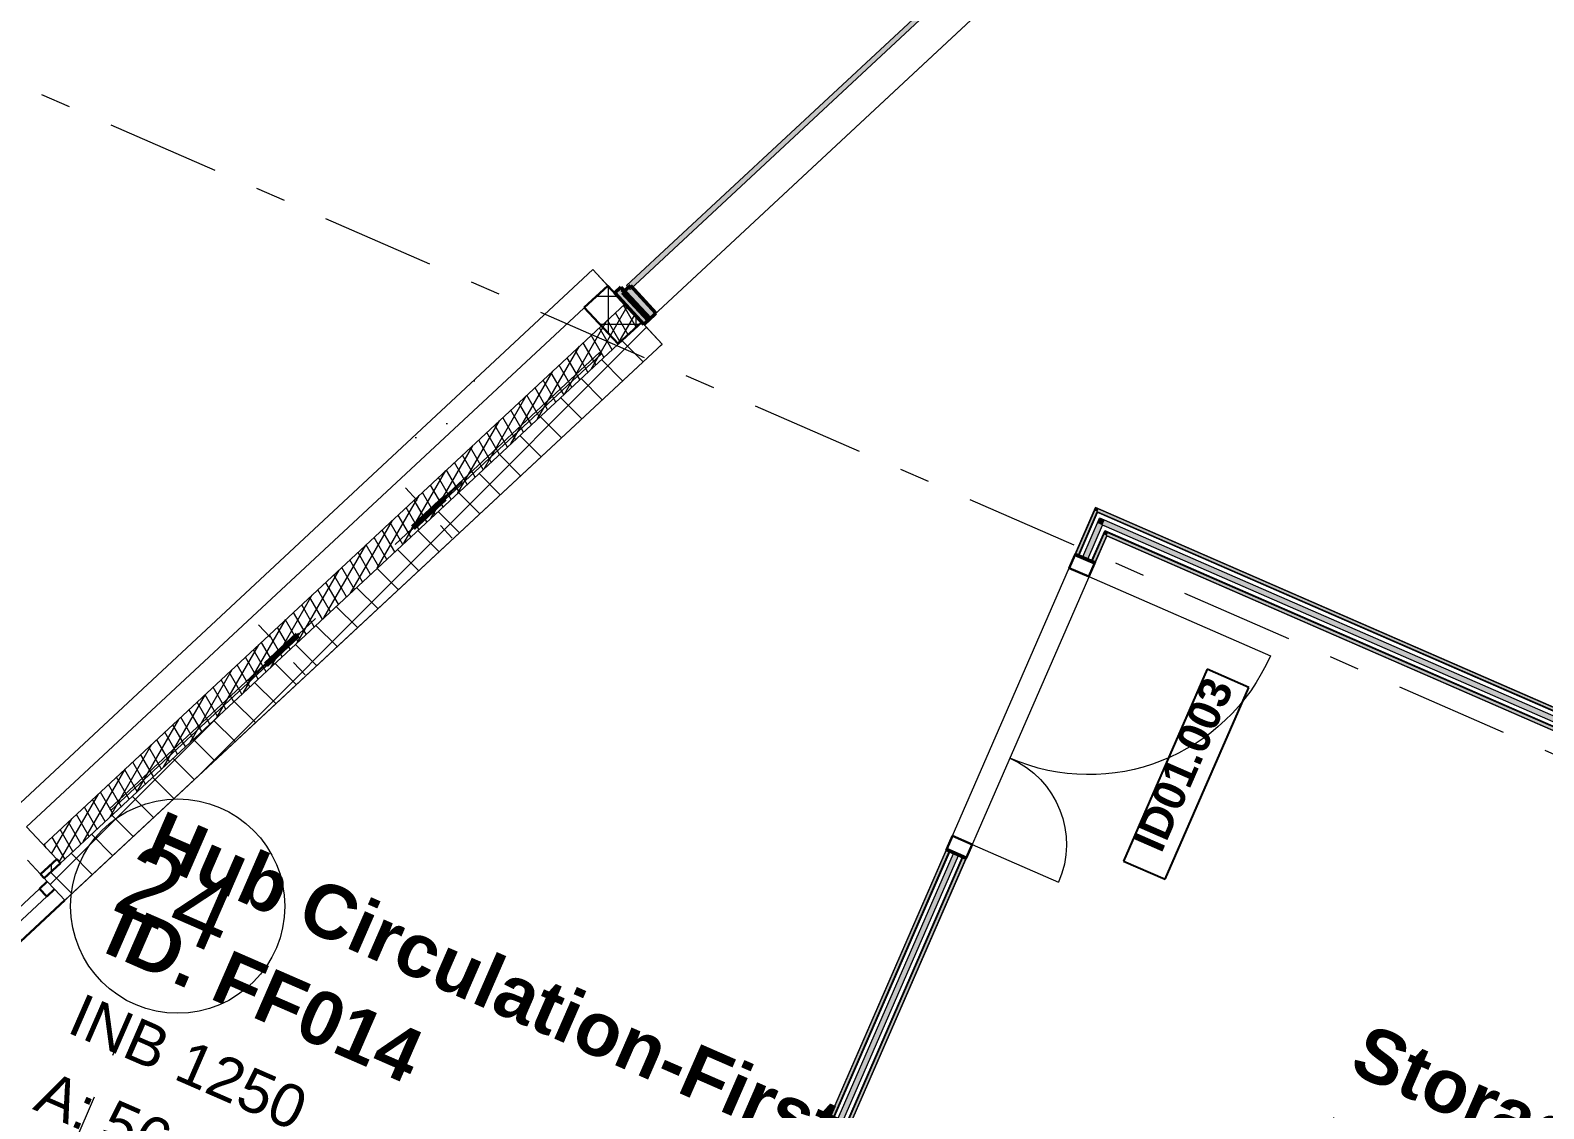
# Model space of a CAD drawing. Header units: millimetres. Extents: x -50172 to 90294, y -80883 to 25069.
# Drawn here: x 4842 to 11906, y 2969 to 8001 of the extents above; entities that cross this region are included whole.
import ezdxf
from ezdxf.enums import TextEntityAlignment as Align

# ---------------------------------------------------------------- set-up
doc = ezdxf.new("R2010")
doc.units = ezdxf.units.MM
doc.header["$MEASUREMENT"] = 0
doc.linetypes.add('Double Dashed', pattern=[1093.611073, 529.166651, -211.666656, 141.111112, -211.666656])
for name, color, linetype in [('A-15-M_Bracing', 7, 'Continuous'), ('A-15-MG_Structural_Grid', 7, 'Continuous'), ('A-20-M_Floor_Slab', 7, 'Continuous'), ('A-25-M_Curtain_Wall', 7, 'Continuous'), ('A-25-M_Wall_Ext_Existing_HUB', 7, 'Continuous'), ('ArchiCAD Doors', 7, 'Continuous'), ('ArchiCAD Windows', 7, 'Continuous'), ('New_A-05-M_Gross_Int_Circulation', 7, 'Continuous'), ('New_A-15-MG_Structural_Grid_Phase_2', 7, 'Continuous'), ('New_A-25-M_Wall_Int', 7, 'Continuous'), ('New_A-35-M_FFE-Zone', 7, 'Continuous'), ('New_ArchiCAD Door Markers', 7, 'Continuous'), ('New_ArchiCAD Doors', 7, 'Continuous')]:
    doc.layers.add(name, color=color, linetype=linetype)
for name, color, linetype, lineweight in [('A-15-M_Bracing_Pen_No__20', 7, 'Continuous', 0), ('A-15-M_Bracing_Pen_No__88', 8, 'Continuous', 20), ('A-20-M_Floor_Slab_Pen_No__89', 8, 'Continuous', 20), ('A-25-M_Curtain_Wall_Pen_No__1', 7, 'Continuous', 13), ('A-25-M_Wall_Ext_Existing_HUB_Pen_No__1', 7, 'Continuous', 13), ('ArchiCAD Doors_Pen_No__1', 7, 'Continuous', 13), ('ArchiCAD Windows_Pen_No__1', 7, 'Continuous', 13), ('ArchiCAD Windows_Pen_No__83', 8, 'Continuous', 20), ('New_A-25-M_Wall_Int_Pen_No__1', 7, 'Continuous', 13), ('New_ArchiCAD Door Markers_Pen_No__1', 7, 'Continuous', 13), ('New_ArchiCAD Door Markers_Pen_No__5', 7, 'Continuous', 25), ('New_ArchiCAD Doors_Pen_No__1', 7, 'Continuous', 13), ('New_ArchiCAD Zone Stamps_Pen_No__9', 7, 'Continuous', 13)]:
    doc.layers.add(name, color=color, linetype=linetype, lineweight=lineweight)
for name, color, linetype, lineweight, true_color in [('A-15-M_Bracing_Pen_No__28', 7, 'Continuous', 50, 0x2a2a2a), ('A-15-M_Bracing_Pen_No__81', 7, 'Continuous', 20, 0x6a6a6a), ('A-15-MG_Structural_Grid_Pen_No__163', 7, 'Continuous', 0, 0x750077), ('A-25-M_Curtain_Wall_Pen_No__144', 7, 'Continuous', 0, 0xc8c8c8), ('A-25-M_Curtain_Wall_Pen_No__165', 7, 'Continuous', 0, 0x006060), ('A-25-M_Curtain_Wall_Pen_No__27', 7, 'Continuous', 50, 0x2a2a2a), ('A-25-M_Wall_Ext_Existing_HUB_Pen_No__103', 7, 'Continuous', 15, 0xa6a6a6), ('A-25-M_Wall_Ext_Existing_HUB_Pen_No__107', 7, 'Continuous', 15, 0xa6a6a6), ('A-25-M_Wall_Ext_Existing_HUB_Pen_No__43', 7, 'Continuous', 30, 0x444444), ('ArchiCAD Doors_Pen_No__43', 7, 'Continuous', 30, 0x444444), ('ArchiCAD Windows_Pen_No__23', 7, 'Continuous', 30, 0x2a2a2a), ('ArchiCAD Windows_Pen_No__43', 7, 'Continuous', 30, 0x444444), ('New_A-05-M_Gross_Int_Circulation_Pen_No__74', 7, 'Continuous', 20, 0x606060), ('New_A-15-MG_Structural_Grid_Phase_2_Pen_No__222', 7, 'Continuous', 13, 0x65af33), ('New_A-25-M_Wall_Int_Pen_No__107', 7, 'Continuous', 15, 0xa6a6a6), ('New_A-35-M_FFE-Zone_Pen_No__74', 7, 'Continuous', 20, 0x606060), ('New_ArchiCAD Doors_Pen_No__43', 7, 'Continuous', 30, 0x444444), ('New_ArchiCAD Doors_Pen_No__63', 7, 'Continuous', 20, 0x606060)]:
    doc.layers.add(name, color=color, linetype=linetype, lineweight=lineweight, true_color=true_color)
doc.styles.add('GENERATED_STYLE_1', font='')
doc.styles.add('GENERATED_STYLE_2', font='')
doc.styles.add('GENERATED_STYLE_3', font='')
doc.styles.add('GENERATED_STYLE_4', font='')
doc.styles.get('GENERATED_STYLE_1').set_extended_font_data('Arial', bold=True)
doc.styles.get('GENERATED_STYLE_2').set_extended_font_data('Swis721 BT', bold=True)
doc.styles.get('GENERATED_STYLE_3').set_extended_font_data('Arial')
doc.styles.get('GENERATED_STYLE_4').set_extended_font_data('Swis721 BT')
pattern_1 = [(103.994, (0, 0), (-1137.96, 451.32), [0, -965.2, 0, -1079.5, 0, -1031.875]), (73.994, (0, 0), (-1195.13, 1745.3), [0, -520.7, 0, -869.95, 0, -333.375]), (33.994, (-311.5, -716.2), (785.41, 1814.82), [0, -317.5, 0, -1143, 0, -1492.25]), (23.994, (-311.5, -716.2), (250.28, 1972.77), [0, -158.75, 0, -749.3, 0, -857.25])]
pattern_2 = [(0, (0, 0), (0, 130), []), (90, (0, 0), (-130, 0), [])]

# ---------------------------------------------------------------- blocks, each defined once
blk = doc.blocks.new('Hub Circulation-First_INB 1250_18_1', base_point=(6132.5, 2516.9))
at = {"layer": 'New_A-05-M_Gross_Int_Circulation_Pen_No__74', "linetype": 'Continuous'}
for p, q in [((10938.1, 9637.1), (7705.6, 6629)), ((7705.6, 6629), (7790.9, 6537.3)), ((7790.9, 6537.3), (854, 82)), ((6297.4, -2291.6), (9814.5, 5774.2)), ((9814.5, 5774.2), (13425.6, 4199.6))]:
    blk.add_line(p, q, dxfattribs=at)
at = {"layer": 'New_ArchiCAD Zone Stamps_Pen_No__9'}
for tag, height, style, p in [('ROOM_NAME', 250, 'GENERATED_STYLE_1', (5462.3, 4364.5)), ('zoneNameLine2', 250, 'GENERATED_STYLE_1', (5273.8, 3932.4)), ('ROOM_NUMBER', 200, 'GENERATED_STYLE_3', (5085.4, 3511.7)), ('measuredAreaCode', 200, 'GENERATED_STYLE_3', (4928.4, 3151.6)), ('DUMMY_649', 200, 'GENERATED_STYLE_3', (5235.8, 3017.5)), ('DUMMY_650', 200, 'GENERATED_STYLE_3', (5725.1, 2804.1)), ('DUMMY_651', 133.3, 'GENERATED_STYLE_3', (6004.4, 2697.6))]:
    blk.add_attdef(tag, text='', height=height, rotation=336.44041, dxfattribs=dict(at, style=style)).set_placement(p, align=Align.TOP_LEFT)
blk = doc.blocks.new('Storage_INB 1202_20_1', base_point=(11329.4, 2070.1))
at = {"layer": 'New_A-35-M_FFE-Zone_Pen_No__74', "linetype": 'Continuous'}
for p, q in [((9866.2, 5642.6), (8530.5, 2579.4)), ((13385.5, 4108), (9866.2, 5642.6)), ((12049.8, 1044.8), (13385.5, 4108)), ((8530.5, 2579.4), (12049.8, 1044.8))]:
    blk.add_line(p, q, dxfattribs=at)
at = {"layer": 'New_ArchiCAD Zone Stamps_Pen_No__9'}
for tag, height, style, p in [('ROOM_NAME', 250, 'GENERATED_STYLE_1', (11090.1, 3371)), ('zoneNameLine2', 250, 'GENERATED_STYLE_1', (10901.7, 2938.8)), ('ROOM_NUMBER', 200, 'GENERATED_STYLE_3', (10713.2, 2518.1)), ('measuredAreaCode', 200, 'GENERATED_STYLE_3', (10556.2, 2158)), ('DUMMY_649', 200, 'GENERATED_STYLE_3', (10863.6, 2024)), ('DUMMY_650', 200, 'GENERATED_STYLE_3', (11353, 1810.6)), ('DUMMY_651', 133.3, 'GENERATED_STYLE_3', (11632.2, 1704))]:
    blk.add_attdef(tag, text='', height=height, rotation=336.44041, dxfattribs=dict(at, style=style)).set_placement(p, align=Align.TOP_LEFT)
blk = doc.blocks.new('Slab_59_1', base_point=(641.9, -115.4))
at = {"layer": 'A-20-M_Floor_Slab_Pen_No__89', "linetype": 'Continuous', "flags": 128}
blk.add_lwpolyline([(641.9, -115.4), (7790.9, 6537.3), (7705.8, 6629.2), (10938, 9637), (15227.2, 7766.9), (19349.1, 17219.8), (33140, 11206.2), (28688.3, 997.1), (49221.6, -7956.5), (46447.7, -14317.9), (43562.2, -13059.7), (41447.8, -17908.8)], close=True, dxfattribs=at)
blk = doc.blocks.new('Curtain Wall_6_1')
at = {"layer": 'A-25-M_Curtain_Wall_Pen_No__144', "linetype": 'Continuous'}
for points in [[(10869.1, 9846.1), (11005.4, 9699.7), (11034.6, 9726.9), (10898.4, 9873.3)], [(9908.8, 8918.3), (10028.1, 8790.2), (10064.7, 8824.3), (9945.4, 8952.4)], [(7569.6, 6775.6), (7705.8, 6629.2), (7735.1, 6656.5), (7598.9, 6802.9)], [(7606.5, 6775.8), (7725.7, 6647.7), (7762.3, 6681.8), (7643.1, 6809.9)]]:
    blk.add_hatch(color=256, dxfattribs=at).paths.add_polyline_path(points)
at = {"layer": 'A-25-M_Curtain_Wall_Pen_No__165', "linetype": 'Continuous', "lineweight": 0, "true_color": 0x001818}
for points in [[(9944.1, 8934.7), (10902.7, 9826.8), (10886.4, 9844.4), (9927.7, 8952.3)], [(7641.8, 6792.3), (9926.5, 8918.4), (9910.2, 8936), (7625.4, 6809.8)], [(7615.7, 6768), (7624.2, 6775.9), (7607.8, 6793.5), (7599.3, 6785.5)]]:
    blk.add_hatch(color=168, dxfattribs=at).paths.add_polyline_path(points)
at = {"layer": 'A-25-M_Curtain_Wall_Pen_No__1', "linetype": 'Continuous'}
for p, q in [((10886.4, 9844.4), (9927.7, 8952.3)), ((9944.1, 8934.7), (10902.7, 9826.8)), ((10902.7, 9826.8), (10886.4, 9844.4)), ((9910.2, 8936), (7625.4, 6809.8)), ((7641.8, 6792.3), (9926.5, 8918.4)), ((9926.5, 8918.4), (9910.2, 8936)), ((9927.7, 8952.3), (9944.1, 8934.7)), ((7607.8, 6793.5), (7599.3, 6785.5)), ((7599.3, 6785.5), (7615.7, 6768)), ((7624.2, 6775.9), (7607.8, 6793.5)), ((7625.4, 6809.8), (7641.8, 6792.3)), ((7615.7, 6768), (7624.2, 6775.9))]:
    blk.add_line(p, q, dxfattribs=at)
at = {"layer": 'A-25-M_Curtain_Wall_Pen_No__27', "linetype": 'Continuous'}
for p, q in [((10898.4, 9873.3), (10869.1, 9846.1)), ((10869.1, 9846.1), (11005.4, 9699.7)), ((11034.6, 9726.9), (10898.4, 9873.3)), ((11005.4, 9699.7), (11034.6, 9726.9)), ((9945.4, 8952.4), (9908.8, 8918.3)), ((9908.8, 8918.3), (10028.1, 8790.2)), ((10064.7, 8824.3), (9945.4, 8952.4)), ((10028.1, 8790.2), (10064.7, 8824.3)), ((7598.9, 6802.9), (7569.6, 6775.6)), ((7735.1, 6656.5), (7598.9, 6802.9)), ((7643.1, 6809.9), (7606.5, 6775.8)), ((7762.3, 6681.8), (7643.1, 6809.9)), ((7569.6, 6775.6), (7705.8, 6629.2)), ((7606.5, 6775.8), (7725.7, 6647.7)), ((7705.8, 6629.2), (7735.1, 6656.5)), ((7725.7, 6647.7), (7762.3, 6681.8))]:
    blk.add_line(p, q, dxfattribs=at)
blk = doc.blocks.new('Window 19')
at = {"layer": 'ArchiCAD Windows_Pen_No__1', "linetype": 'Continuous'}
for p, q in [((-2817.5, 0), (-2817.5, -50)), ((2817.5, 0), (2817.5, -50))]:
    blk.add_line(p, q, dxfattribs=at)
at = {"layer": 'ArchiCAD Windows_Pen_No__23', "linetype": 'Continuous'}
for p, q in [((-2817.5, 355), (2817.5, 355)), ((-2817.5, -119.5), (2817.5, -119.5))]:
    blk.add_line(p, q, dxfattribs=at)
at = {"layer": 'ArchiCAD Windows_Pen_No__43', "linetype": 'Continuous'}
for p, q in [((-2817.5, 0), (-2767.5, 0)), ((-2767.5, 0), (-2767.5, -50)), ((2767.5, -50), (2767.5, 0)), ((2767.5, 0), (2817.5, 0)), ((-2767.5, -50), (-2817.5, -50)), ((2817.5, -50), (2767.5, -50))]:
    blk.add_line(p, q, dxfattribs=at)
at = {"layer": 'ArchiCAD Windows_Pen_No__83', "linetype": 'Continuous'}
for p, q in [((-2767.5, 0), (2767.5, 0)), ((2767.5, -50), (-2767.5, -50))]:
    blk.add_line(p, q, dxfattribs=at)
blk = doc.blocks.new('Wall_6_1', base_point=(-97.6, -155.4))
at = {"layer": 'A-25-M_Wall_Ext_Existing_HUB_Pen_No__103', "linetype": 'Continuous'}
h = blk.add_hatch(dxfattribs=at)
h.set_pattern_fill('Rigid_Insulation_0001', color=256, style=0, pattern_type=2)
h.set_pattern_definition(pattern_2)
h.paths.add_polyline_path([(4907, 4044.8), (4982, 4114.6), (4965, 4132.9), (4889.9, 4063.1)])
at = {"layer": 'A-25-M_Wall_Ext_Existing_HUB_Pen_No__107', "linetype": 'Continuous'}
h = blk.add_hatch(dxfattribs=at)
h.set_pattern_fill('613_01__ad_AR_SAND_0001', color=256, style=0, pattern_type=2)
h.set_pattern_definition(pattern_1)
h.paths.add_polyline_path([(7467.7, 6884.7), (4679.1, 4289.7), (4824, 4284.5), (7537.5, 6809.6)])
h = blk.add_hatch(dxfattribs=at)
h.set_pattern_fill('Batt_Insulation_0001', color=256, style=0, pattern_type=2)
h.set_pattern_definition([(60, (0, 0), (-43.30127, 25), []), (120, (0, 0), (43.30127, 25), [])])
h.paths.add_polyline_path([(7617.2, 6724), (4903.7, 4198.8), (4965, 4132.9), (4982, 4114.6), (7695.5, 6639.8)])
h = blk.add_hatch(dxfattribs=at)
h.set_pattern_fill('Concrete_Block_0001', color=256, style=0, pattern_type=2)
h.set_pattern_definition([(45, (0, 0), (-91.9239, 91.9239), []), (135, (0, 0), (91.9239, 91.9239), [])])
h.paths.add_polyline_path([(4907, 4044.8), (4920.9, 4029.8), (4955, 3993.2), (5002.3, 3942.3), (7790.9, 6537.3), (7695.5, 6639.8)])
h = blk.add_hatch(dxfattribs=at)
h.set_pattern_fill('613_01__ad_AR_SAND_0001', color=256, style=0, pattern_type=2)
h.set_pattern_definition(pattern_1)
h.paths.add_polyline_path([(4824, 4284.5), (4679.1, 4289.7), (4889.9, 4063.1), (4965, 4132.9)])
at = {"layer": 'A-25-M_Wall_Ext_Existing_HUB_Pen_No__1', "linetype": 'Continuous'}
for p, q in [((7537.5, 6809.6), (4824, 4284.5)), ((7617.2, 6724), (4903.7, 4198.8)), ((7695.5, 6639.8), (4982, 4114.6)), ((4824, 4284.5), (4965, 4132.9)), ((4828.6, 4129), (4889.9, 4063.1)), ((4828.6, 4129), (4889.9, 4063.1)), ((4907, 4044.8), (4920.9, 4029.8)), ((4920.9, 4029.8), (4955, 3993.2)), ((4955, 3993.2), (5002.3, 3942.3))]:
    blk.add_line(p, q, dxfattribs=at)
at = {"layer": 'A-25-M_Wall_Ext_Existing_HUB_Pen_No__1', "linetype": 'Continuous', "flags": 128}
for points in [[(7467.7, 6884.7), (4679.1, 4289.7)], [(7790.9, 6537.3), (7467.7, 6884.7)], [(5002.3, 3942.3), (7790.9, 6537.3)]]:
    blk.add_lwpolyline(points, dxfattribs=at)
at = {"layer": 'A-25-M_Wall_Ext_Existing_HUB_Pen_No__43', "linetype": 'Continuous'}
for p, q in [((4889.9, 4063.1), (4965, 4132.9)), ((4982, 4114.6), (4907, 4044.8)), ((4965, 4132.9), (4982, 4114.6)), ((4907, 4044.8), (4889.9, 4063.1))]:
    blk.add_line(p, q, dxfattribs=at)
at = {"layer": 'ArchiCAD Windows', "color": 251, "linetype": 'Continuous', "lineweight": 20, "true_color": 0x606060, "xscale": -0.9999999999999997, "zscale": 1000, "rotation": 42.94041497486561}
blk.add_blockref('Window 19', (2858.3, 2110.4), dxfattribs=at)
blk = doc.blocks.new('Rectangular Door Opening 19')
at = {"layer": 'ArchiCAD Doors_Pen_No__1', "linetype": 'Continuous'}
for p, q in [((-6495.9, 474.5), (-6482.9, 474.5)), ((-6482.9, 334.5), (-6482.9, 474.5)), ((-6482.9, 0), (-6482.9, 102.5)), ((-6495.9, 0), (-6482.9, 0))]:
    blk.add_line(p, q, dxfattribs=at)
at = {"layer": 'ArchiCAD Doors_Pen_No__43', "linetype": 'Continuous'}
for p, q in [((-6482.9, 219.5), (-6482.9, 334.5)), ((-6482.9, 102.5), (-6482.9, 219.5))]:
    blk.add_line(p, q, dxfattribs=at)
blk = doc.blocks.new('Wall_71_1', base_point=(17660.1, 15721.2))
at = {"layer": 'A-25-M_Wall_Ext_Existing_HUB', "linetype": 'Continuous', "lineweight": 0, "true_color": 0x000000}
h = blk.add_hatch(dxfattribs=at)
h.set_pattern_fill('Rigid_Insulation_0001', color=178, style=0, pattern_type=2)
h.set_pattern_definition(pattern_2)
h.paths.add_polyline_path([(7537.5, 6809.6), (7427.7, 6707.4), (7585.7, 6537.6), (7695.5, 6639.8)])
at = {"layer": 'A-25-M_Wall_Ext_Existing_HUB_Pen_No__1', "linetype": 'Continuous'}
for p, q in [((7458.2, 6875.8), (7467.7, 6884.7)), ((7467.7, 6884.7), (7537.5, 6809.6)), ((7695.5, 6639.8), (7790.9, 6537.3)), ((7781.4, 6528.4), (7790.9, 6537.3))]:
    blk.add_line(p, q, dxfattribs=at)
at = {"layer": 'A-25-M_Wall_Ext_Existing_HUB_Pen_No__43', "linetype": 'Continuous'}
for p, q in [((7427.7, 6707.4), (7537.5, 6809.6)), ((7537.5, 6809.6), (7617.2, 6724)), ((7617.2, 6724), (7695.5, 6639.8)), ((7585.7, 6537.6), (7427.7, 6707.4)), ((7695.5, 6639.8), (7585.7, 6537.6))]:
    blk.add_line(p, q, dxfattribs=at)
at = {"layer": 'ArchiCAD Doors', "color": 251, "linetype": 'Continuous', "lineweight": 20, "true_color": 0x606060, "xscale": -0.9999999999999998, "zscale": 1000, "rotation": 222.9404147062101}
blk.add_blockref('Rectangular Door Opening 19', (12213.5, 11301), dxfattribs=at)
blk = doc.blocks.new('*X413')
at = {"layer": 'New_A-25-M_Wall_Int_Pen_No__107', "linetype": 'Continuous'}
blk.add_hatch(color=256, dxfattribs=at).paths.add_polyline_path([(9846.6, 5692.6), (9847.1, 5691.3), (13400.3, 4141.9), (13410.3, 4164.8), (9856.2, 5714.6)])
blk = doc.blocks.new('*X414')
at = {"layer": 'New_A-25-M_Wall_Int_Pen_No__107', "linetype": 'Continuous'}
blk.add_hatch(color=256, dxfattribs=at).paths.add_polyline_path([(9856.2, 5714.6), (9834.2, 5724.2), (9846.6, 5692.6)])
blk = doc.blocks.new('Wall_80_1', base_point=(13425.5, 4199.7))
at = {"layer": 'New_A-25-M_Wall_Int_Pen_No__107', "linetype": 'Continuous'}
for points in [[(9814.5, 5774.2), (9822.3, 5754.5), (9828.3, 5768.2)], [(9828.3, 5768.2), (9822.3, 5754.5), (13419.5, 4185.9), (13425.5, 4199.7)], [(9858.5, 5662.3), (9866.2, 5642.6), (9872.2, 5656.3)], [(9866.2, 5642.6), (13385.5, 4108), (13391.5, 4121.7), (9872.2, 5656.3)]]:
    blk.add_hatch(color=256, dxfattribs=at).paths.add_polyline_path(points)
at = {"layer": 'New_A-25-M_Wall_Int_Pen_No__107', "linetype": 'Continuous', "lineweight": 0, "true_color": 0x535353}
for points in [[(9822.3, 5754.5), (9823.8, 5750.5), (9825, 5753.3)], [(9823.8, 5750.5), (13418.3, 4183.2), (13419.5, 4185.9), (9825, 5753.3)], [(9856.9, 5666.3), (9858.5, 5662.3), (9859.7, 5665.1)], [(9858.5, 5662.3), (13391.5, 4121.7), (13392.7, 4124.5), (9859.7, 5665.1)]]:
    blk.add_hatch(color=251, dxfattribs=at).paths.add_polyline_path(points)
at = {"layer": 'New_A-25-M_Wall_Int_Pen_No__1', "linetype": 'Continuous'}
for p, q in [((9825, 5753.3), (9822.3, 5754.5)), ((9841.3, 5742.9), (9823.8, 5750.5)), ((13419.5, 4185.9), (9825, 5753.3)), ((9856.2, 5714.6), (9834.2, 5724.2)), ((13418.3, 4183.2), (9841.3, 5742.9)), ((9864.5, 5683.7), (9847.1, 5691.3)), ((13410.3, 4164.8), (9856.2, 5714.6)), ((9859.7, 5665.1), (9856.9, 5666.3)), ((9872.2, 5656.3), (9858.5, 5662.3)), ((13392.7, 4124.5), (9859.7, 5665.1)), ((13400.3, 4141.9), (9864.5, 5683.7)), ((13391.5, 4121.7), (9872.2, 5656.3))]:
    blk.add_line(p, q, dxfattribs=at)
at = {"layer": 'New_A-25-M_Wall_Int_Pen_No__1', "linetype": 'Continuous', "flags": 128}
for points in [[(13425.5, 4199.7), (9814.5, 5774.2)], [(9866.2, 5642.6), (13385.5, 4108)]]:
    blk.add_lwpolyline(points, dxfattribs=at)
at = {"layer": 'New_A-25-M_Wall_Int', "color": 250, "lineweight": 50, "true_color": 0x2a2a2a}
for name in ['*X414', '*X413']:
    blk.add_blockref(name, (0, 0), dxfattribs=at)
blk = doc.blocks.new('*X518')
at = {"layer": 'New_A-25-M_Wall_Int_Pen_No__107', "linetype": 'Continuous'}
blk.add_hatch(color=256, dxfattribs=at).paths.add_polyline_path([(9847.1, 5691.3), (9846.6, 5692.6), (9846.2, 5691.7)])
blk = doc.blocks.new('*X520')
at = {"layer": 'New_A-25-M_Wall_Int_Pen_No__107', "linetype": 'Continuous'}
blk.add_hatch(color=256, dxfattribs=at).paths.add_polyline_path([(9151, 4159.9), (8312.1, 2236.1), (8335, 2226.1), (9173.9, 4149.9)])
blk = doc.blocks.new('*X521')
at = {"layer": 'New_A-25-M_Wall_Int_Pen_No__107', "linetype": 'Continuous'}
blk.add_hatch(color=256, dxfattribs=at).paths.add_polyline_path([(9823.3, 5701.7), (9754.5, 5544), (9777.4, 5534), (9846.2, 5691.7)])
blk = doc.blocks.new('*X522')
at = {"layer": 'New_A-25-M_Wall_Int_Pen_No__107', "linetype": 'Continuous'}
blk.add_hatch(color=256, dxfattribs=at).paths.add_polyline_path([(9833.3, 5724.6), (9823.3, 5701.7), (9846.2, 5691.7), (9846.6, 5692.6), (9834.2, 5724.2)])
blk = doc.blocks.new('Double Door Asymmetric 19_12')
at = {"layer": 'New_ArchiCAD Doors_Pen_No__1', "linetype": 'Continuous'}
for p, q in [((-755, -15), (-755, 0)), ((755, -15), (755, 0)), ((-755, -18), (-755, -15)), ((-755, -38), (-755, -18)), ((-755, -63), (-755, -38)), ((-755, -82), (-755, -63)), ((755, -18), (755, -15)), ((755, -38), (755, -18)), ((755, -63), (755, -38)), ((755, -82), (755, -63)), ((-755, -85), (-755, -82)), ((-755, -100), (-755, -85)), ((755, -85), (755, -82)), ((755, -100), (755, -85))]:
    blk.add_line(p, q, dxfattribs=at)
at = {"layer": 'New_ArchiCAD Doors_Pen_No__43', "linetype": 'Continuous'}
for p, q in [((-748, 0), (-755, 0)), ((-755, 0), (-755, -100)), ((-682, 0), (-748, 0)), ((-748, 0), (-748, -100)), ((-682, -100), (-682, 0)), ((748, 0), (682, 0)), ((682, 0), (682, -100)), ((748, 0), (755, 0)), ((748, -100), (748, 0)), ((755, 0), (755, -100)), ((-748, -100), (-755, -100)), ((-748, -100), (-682, -100)), ((682, -100), (748, -100)), ((748, -100), (755, -100))]:
    blk.add_line(p, q, dxfattribs=at)
at = {"layer": 'New_ArchiCAD Doors_Pen_No__63', "linetype": 'Continuous'}
for p, q in [((682, 0), (682, 924)), ((-682, 0), (-682, 440))]:
    blk.add_line(p, q, dxfattribs=at)
for centre, radius, start, end in [((682, 0), 924, 90, 180), ((-682, 0), 440, 0, 90)]:
    blk.add_arc(centre, radius, start, end, dxfattribs=at)
blk = doc.blocks.new('Door Stamp 17_50')
at = {"layer": 'New_ArchiCAD Door Markers_Pen_No__5', "linetype": 'Continuous'}
for p, q in [((506.5, -778.6), (-470.6, -778.6)), ((-470.6, -778.6), (-470.6, -990.3)), ((506.5, -990.3), (506.5, -778.6)), ((-470.6, -990.3), (506.5, -990.3)), ((-470.6, -990.3), (506.5, -990.3))]:
    blk.add_line(p, q, dxfattribs=at)
at = {"layer": 'New_ArchiCAD Door Markers_Pen_No__1', "style": 'GENERATED_STYLE_2'}
blk.add_attdef('AC_WIDO_ID', text='', height=150, dxfattribs=at).set_placement((-411.8, -945.5), align=Align.BOTTOM_LEFT)
blk = doc.blocks.new('Wall_124_1', base_point=(6150.1, -2879.7))
at = {"layer": 'New_A-25-M_Wall_Int_Pen_No__107', "linetype": 'Continuous'}
for points in [[(9808.5, 5760.5), (9720.6, 5558.8), (9734.4, 5552.8), (9822.3, 5754.5)], [(9814.5, 5774.2), (9808.5, 5760.5), (9822.3, 5754.5)], [(9858.5, 5662.3), (9852.5, 5648.6), (9866.2, 5642.6)], [(9798.5, 5524.8), (9812.3, 5518.8), (9866.2, 5642.6), (9852.5, 5648.6)], [(9117.1, 4174.7), (8278.2, 2250.8), (8291.9, 2244.9), (9130.8, 4168.7)], [(8516, 2583.5), (8529.7, 2577.5), (9208.7, 4134.7), (9195, 4140.7)]]:
    blk.add_hatch(color=256, dxfattribs=at).paths.add_polyline_path(points)
at = {"layer": 'New_A-25-M_Wall_Int_Pen_No__107', "linetype": 'Continuous', "lineweight": 0, "true_color": 0x535353}
for points in [[(9821.1, 5751.7), (9734.4, 5552.8), (9737.1, 5551.6), (9823.8, 5750.5)], [(9822.3, 5754.5), (9821.1, 5751.7), (9823.8, 5750.5)], [(9855.7, 5663.5), (9795.8, 5526), (9798.5, 5524.8), (9858.5, 5662.3)], [(9856.9, 5666.3), (9855.7, 5663.5), (9858.5, 5662.3)], [(9130.8, 4168.7), (8291.9, 2244.9), (8294.7, 2243.7), (9133.5, 4167.5)], [(9192.2, 4141.9), (8480.4, 2509.6), (8483.2, 2508.4), (9195, 4140.7)]]:
    blk.add_hatch(color=251, dxfattribs=at).paths.add_polyline_path(points)
at = {"layer": 'New_A-25-M_Wall_Int_Pen_No__1', "linetype": 'Continuous'}
for p, q in [((9734.4, 5552.8), (9822.3, 5754.5)), ((9737.1, 5551.6), (9823.8, 5750.5)), ((9754.5, 5544), (9833.3, 5724.6)), ((9833.3, 5724.6), (9834.2, 5724.2)), ((9777.4, 5534), (9846.2, 5691.7)), ((9795.8, 5526), (9856.9, 5666.3)), ((9798.5, 5524.8), (9858.5, 5662.3)), ((9846.2, 5691.7), (9847.1, 5691.3)), ((9720.6, 5558.8), (9734.4, 5552.8)), ((9734.4, 5552.8), (9737.1, 5551.6)), ((9737.1, 5551.6), (9754.5, 5544)), ((9754.5, 5544), (9777.4, 5534)), ((9777.4, 5534), (9795.8, 5526)), ((9795.8, 5526), (9798.5, 5524.8)), ((9798.5, 5524.8), (9812.3, 5518.8)), ((8291.9, 2244.9), (9130.8, 4168.7)), ((9117.1, 4174.7), (9130.8, 4168.7)), ((9130.8, 4168.7), (9133.5, 4167.5)), ((8294.7, 2243.7), (9133.5, 4167.5)), ((8312.1, 2236.1), (9151, 4159.9)), ((8335, 2226.1), (9173.9, 4149.9)), ((8353.3, 2218.1), (9192.2, 4141.9)), ((8483.2, 2508.4), (9195, 4140.7)), ((9133.5, 4167.5), (9151, 4159.9)), ((9151, 4159.9), (9173.9, 4149.9)), ((9173.9, 4149.9), (9192.2, 4141.9)), ((9192.2, 4141.9), (9195, 4140.7)), ((9195, 4140.7), (9208.7, 4134.7))]:
    blk.add_line(p, q, dxfattribs=at)
at = {"layer": 'New_A-25-M_Wall_Int_Pen_No__1', "linetype": 'Continuous', "flags": 128}
for points in [[(9808.5, 5760.5), (9720.6, 5558.8)], [(9814.5, 5774.2), (9808.5, 5760.5)], [(9812.3, 5518.8), (9866.2, 5642.6)], [(9117.1, 4174.7), (8278.2, 2250.8)], [(8529.7, 2577.5), (9208.7, 4134.7)]]:
    blk.add_lwpolyline(points, dxfattribs=at)
at = {"layer": 'New_A-25-M_Wall_Int', "color": 250, "lineweight": 50, "true_color": 0x2a2a2a}
for name in ['*X522', '*X521', '*X518', '*X520']:
    blk.add_blockref(name, (0, 0), dxfattribs=at)
at = {"layer": 'New_ArchiCAD Door Markers'}
ref = blk.add_blockref('Door Stamp 17_50', (9418.8, 4866.7), dxfattribs=dict(at, rotation=66.44041158399904))
ref.add_attrib('AC_WIDO_ID', 'ID01.003', dxfattribs={"layer": 'New_ArchiCAD Door Markers_Pen_No__1', "color": 7, "height": 150, "rotation": 66.44041, "style": 'GENERATED_STYLE_2'}).set_placement((10162, 4138.3), align=Align.BOTTOM_LEFT)
at = {"layer": 'New_ArchiCAD Doors', "color": 251, "linetype": 'Continuous', "lineweight": 20, "true_color": 0x606060, "xscale": -0.9999999999999999, "zscale": 1000, "rotation": 246.440411583999}
blk.add_blockref('Double Door Asymmetric 19_12', (9510.5, 4826.8), dxfattribs=at)
blk = doc.blocks.new('Column_7_1', base_point=(7567.3, 6554.1))
at = {"layer": 'A-15-M_Bracing_Pen_No__81', "linetype": 'Continuous', "lineweight": 0, "true_color": 0x353535}
blk.add_hatch(color=250, dxfattribs=at).paths.add_polyline_path([(6772.6, 5821.3), (6624.7, 5683.7), (6631.5, 5676.3), (6779.4, 5814)])
at = {"layer": 'A-15-M_Bracing_Pen_No__20', "linetype": 'Continuous'}
for p, q in [((6647.5, 5807.4), (6593, 5865.9)), ((6780.9, 5822.2), (6859.8, 5895.6)), ((6623.1, 5675.4), (6544.3, 5602)), ((6756.5, 5690.3), (6811, 5631.7))]:
    blk.add_line(p, q, dxfattribs=at)
blk.add_point((6702, 5748.8), dxfattribs=at)
at = {"layer": 'A-15-M_Bracing_Pen_No__28', "linetype": 'Continuous'}
for p, q in [((6772.6, 5821.3), (6624.7, 5683.7)), ((6779.4, 5814), (6631.5, 5676.3)), ((6772.6, 5821.3), (6779.4, 5814)), ((6624.7, 5683.7), (6631.5, 5676.3))]:
    blk.add_line(p, q, dxfattribs=at)
at = {"layer": 'A-15-M_Bracing_Pen_No__88', "linetype": 'Continuous', "flags": 128}
for points in [[(7499.2, 6497.5), (6772.6, 5821.3)], [(7506, 6490.1), (6779.4, 5814)], [(7499.2, 6497.5), (7506, 6490.1)]]:
    blk.add_lwpolyline(points, dxfattribs=at)
blk = doc.blocks.new('Column_8_1', base_point=(5150.6, 4305.1))
at = {"layer": 'A-15-M_Bracing_Pen_No__81', "linetype": 'Continuous', "lineweight": 0, "true_color": 0x353535}
blk.add_hatch(color=250, dxfattribs=at).paths.add_polyline_path([(5945.3, 5037.8), (6093.2, 5175.5), (6086.4, 5182.8), (5938.5, 5045.1)])
at = {"layer": 'A-15-M_Bracing_Pen_No__20', "linetype": 'Continuous'}
for p, q in [((6094.8, 5183.7), (6173.6, 5257.1)), ((5961.4, 5168.9), (5906.9, 5227.4)), ((5937, 5036.9), (5858.1, 4963.5)), ((6070.4, 5051.7), (6124.9, 4993.2))]:
    blk.add_line(p, q, dxfattribs=at)
blk.add_point((6015.9, 5110.3), dxfattribs=at)
at = {"layer": 'A-15-M_Bracing_Pen_No__28', "linetype": 'Continuous'}
for p, q in [((6086.4, 5182.8), (5938.5, 5045.1)), ((6093.2, 5175.5), (5945.3, 5037.8)), ((6086.4, 5182.8), (6093.2, 5175.5)), ((5938.5, 5045.1), (5945.3, 5037.8))]:
    blk.add_line(p, q, dxfattribs=at)
at = {"layer": 'A-15-M_Bracing_Pen_No__88', "linetype": 'Continuous', "flags": 128}
for points in [[(5211.9, 4369), (5938.5, 5045.1)], [(5218.7, 4361.7), (5945.3, 5037.8)], [(5218.7, 4361.7), (5211.9, 4369)]]:
    blk.add_lwpolyline(points, dxfattribs=at)
blk = doc.blocks.new('Standard grid marker_3')
at = {"layer": 'A-15-MG_Structural_Grid_Pen_No__163', "linetype": 'Double Dashed'}
blk.add_line((1000, 0), (74254.8, 0), dxfattribs=at)
at = {"layer": 'A-15-MG_Structural_Grid_Pen_No__163', "style": 'GENERATED_STYLE_4'}
for tag, p in [('AC_MarkerText_1_0', (-500, 43.4)), ('AC_MarkerText_1_1', (75754.8, 43.4))]:
    blk.add_attdef(tag, text='', height=350, rotation=360, dxfattribs=at).set_placement(p, align=Align.MIDDLE_CENTER)
blk = doc.blocks.new('Standard grid marker_44')
at = {"layer": 'New_A-15-MG_Structural_Grid_Phase_2_Pen_No__222', "linetype": 'Double Dashed'}
blk.add_line((38287, 905), (39287, 905), dxfattribs=at)
at = {"layer": 'New_A-15-MG_Structural_Grid_Phase_2_Pen_No__222', "linetype": 'Continuous'}
blk.add_circle((39787, 905), 500, dxfattribs=at)
at = {"layer": 'New_A-15-MG_Structural_Grid_Phase_2_Pen_No__222', "style": 'GENERATED_STYLE_4'}
for tag, p in [('AC_MarkerText_1_0', (-500, 946.2)), ('AC_MarkerText_1_1', (39787, 946.2))]:
    blk.add_attdef(tag, text='', height=350, rotation=270, dxfattribs=at).set_placement(p, align=Align.MIDDLE_CENTER)

msp = doc.modelspace()

# ---------------------------------------------------------------- block references
at = {"layer": 'A-15-M_Bracing', "color": 250, "lineweight": 50, "true_color": 0x2a2a2a}
for name, p in [('Column_7_1', (7567.3, 6554.1)), ('Column_8_1', (5150.6, 4305.1))]:
    msp.add_blockref(name, p, dxfattribs=at)
at = {"layer": 'A-15-MG_Structural_Grid', "color": 8, "linetype": 'Continuous', "lineweight": 15, "zscale": 1000, "rotation": 336.440411583993}
msp.add_blockref('Standard grid marker_3', (2296.2, 8834.4), dxfattribs=at)
at = {"layer": 'A-20-M_Floor_Slab', "color": 8, "linetype": 'Continuous', "lineweight": 20}
msp.add_blockref('Slab_59_1', (641.9, -115.4), dxfattribs=at)
at = {"layer": 'A-25-M_Curtain_Wall', "linetype": 'Continuous', "lineweight": 0}
msp.add_blockref('Curtain Wall_6_1', (0, 0), dxfattribs=at)
at = {"layer": 'A-25-M_Wall_Ext_Existing_HUB', "color": 250, "lineweight": 50, "true_color": 0x2a2a2a}
for name, p in [('Wall_71_1', (17660.1, 15721.2)), ('Wall_6_1', (-97.6, -155.4))]:
    msp.add_blockref(name, p, dxfattribs=at)
at = {"layer": 'New_A-05-M_Gross_Int_Circulation', "linetype": 'Continuous'}
ref = msp.add_blockref('Hub Circulation-First_INB 1250_18_1', (6132.5, 2516.9), dxfattribs=at)
ref.add_attrib('ROOM_NAME', 'Hub Circulation-First', dxfattribs={"layer": 'New_ArchiCAD Zone Stamps_Pen_No__9', "color": 7, "height": 250, "rotation": 336.44041, "style": 'GENERATED_STYLE_1'}).set_placement((5462.3, 4364.5), align=Align.TOP_LEFT)
ref.add_attrib('ROOM_NUMBER', 'INB 1250', dxfattribs={"layer": 'New_ArchiCAD Zone Stamps_Pen_No__9', "color": 7, "height": 200, "rotation": 336.44041, "style": 'GENERATED_STYLE_3'}).set_placement((5085.4, 3511.7), align=Align.TOP_LEFT)
ref.add_attrib('zoneNameLine2', 'ID. FF014', dxfattribs={"layer": 'New_ArchiCAD Zone Stamps_Pen_No__9', "color": 7, "height": 250, "rotation": 336.44041, "style": 'GENERATED_STYLE_1'}).set_placement((5273.8, 3932.4), align=Align.TOP_LEFT)
ref.add_attrib('measuredAreaCode', 'A: ', dxfattribs={"layer": 'New_ArchiCAD Zone Stamps_Pen_No__9', "color": 7, "height": 200, "rotation": 336.44041, "style": 'GENERATED_STYLE_3'}).set_placement((4928.4, 3151.6), align=Align.TOP_LEFT)
ref.add_attrib('DUMMY_649', '56.4', dxfattribs={"layer": 'New_ArchiCAD Zone Stamps_Pen_No__9', "color": 7, "height": 200, "rotation": 336.44041, "style": 'GENERATED_STYLE_3'}).set_placement((5235.8, 3017.5), align=Align.TOP_LEFT)
at = {"layer": 'New_A-15-MG_Structural_Grid_Phase_2', "color": 8, "linetype": 'Continuous', "lineweight": 15}
ref = msp.add_blockref('Standard grid marker_44', (-9543.7, -32918), dxfattribs=dict(at, zscale=1000, rotation=66.44041158399293))
ref.add_attrib('AC_MarkerText_1_1', '24', dxfattribs={"layer": 'New_A-15-MG_Structural_Grid_Phase_2_Pen_No__222', "color": 85, "true_color": 0x65af33, "height": 350, "rotation": 336.44041, "style": 'GENERATED_STYLE_4'}).set_placement((5529.7, 3955.5), align=Align.MIDDLE_CENTER)
at = {"layer": 'New_A-25-M_Wall_Int', "color": 250, "lineweight": 50, "true_color": 0x2a2a2a}
for name, p in [('Wall_124_1', (6150.1, -2879.7)), ('Wall_80_1', (13425.5, 4199.7))]:
    msp.add_blockref(name, p, dxfattribs=at)
at = {"layer": 'New_A-35-M_FFE-Zone', "linetype": 'Continuous'}
ref = msp.add_blockref('Storage_INB 1202_20_1', (11329.4, 2070.1), dxfattribs=at)
ref.add_attrib('ROOM_NAME', 'Storage', dxfattribs={"layer": 'New_ArchiCAD Zone Stamps_Pen_No__9', "color": 7, "height": 250, "rotation": 336.44041, "style": 'GENERATED_STYLE_1'}).set_placement((11090.1, 3371), align=Align.TOP_LEFT)
ref.add_attrib('ROOM_NUMBER', 'INB 1202', dxfattribs={"layer": 'New_ArchiCAD Zone Stamps_Pen_No__9', "color": 7, "height": 200, "rotation": 336.44041, "style": 'GENERATED_STYLE_3'}).set_placement((10713.2, 2518.1), align=Align.TOP_LEFT)
ref.add_attrib('zoneNameLine2', 'ID. FF583', dxfattribs={"layer": 'New_ArchiCAD Zone Stamps_Pen_No__9', "color": 7, "height": 250, "rotation": 336.44041, "style": 'GENERATED_STYLE_1'}).set_placement((10901.7, 2938.8), align=Align.TOP_LEFT)
ref.add_attrib('measuredAreaCode', 'A: ', dxfattribs={"layer": 'New_ArchiCAD Zone Stamps_Pen_No__9', "color": 7, "height": 200, "rotation": 336.44041, "style": 'GENERATED_STYLE_3'}).set_placement((10556.2, 2158), align=Align.TOP_LEFT)
ref.add_attrib('DUMMY_649', '12.8', dxfattribs={"layer": 'New_ArchiCAD Zone Stamps_Pen_No__9', "color": 7, "height": 200, "rotation": 336.44041, "style": 'GENERATED_STYLE_3'}).set_placement((10863.6, 2024), align=Align.TOP_LEFT)
ref.add_attrib('DUMMY_650', ' m', dxfattribs={"layer": 'New_ArchiCAD Zone Stamps_Pen_No__9', "color": 7, "height": 200, "rotation": 336.44041, "style": 'GENERATED_STYLE_3'}).set_placement((11353, 1810.6), align=Align.TOP_LEFT)
ref.add_attrib('DUMMY_651', '2', dxfattribs={"layer": 'New_ArchiCAD Zone Stamps_Pen_No__9', "color": 7, "height": 133.3, "rotation": 336.44041, "style": 'GENERATED_STYLE_3'}).set_placement((11632.2, 1704), align=Align.TOP_LEFT)

doc.saveas('drawing.dxf')
